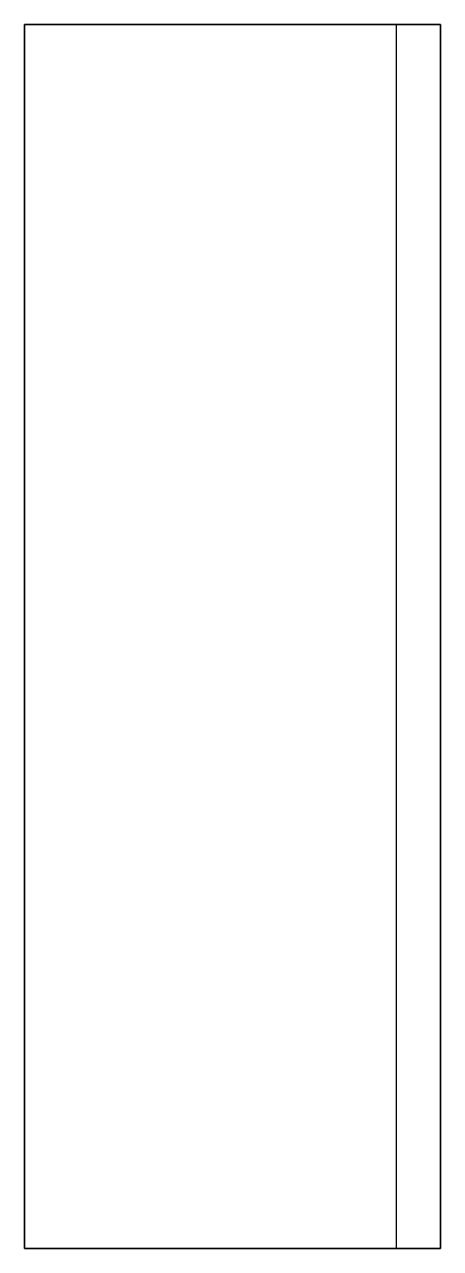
# Model space of a CAD drawing. Header units: millimetres. Extents: x 0 to 170, y 0 to 500.
import ezdxf

# ---------------------------------------------------------------- set-up
doc = ezdxf.new("R2010")
doc.units = ezdxf.units.MM
doc.layers.add('Layer1', color=10, linetype='Continuous')

msp = doc.modelspace()

# ---------------------------------------------------------------- linework, layer by layer
at = {"layer": 'Layer1'}
for points, invisible_edges in [([(0, 500, 18), (0, 500), (152, 500), (152, 500, 18)], 4), ([(152, 500, 18), (170, 500, 18), (170, 500, 15), (152, 500)], 8), ([(0, 0, 18), (0, 0), (152, 0), (152, 0, 18)], 4), ([(170, 0, 18), (170, 0, 15), (152, 0), (152, 0, 18)], 4)]:
    msp.add_3dface(points, dxfattribs=dict(at, invisible_edges=invisible_edges))
for points in [[(152, 500), (0, 500), (0, 0), (152, 0)], [(0, 500, 18), (170, 500, 18), (170, 0, 18), (0, 0, 18)], [(152, 500), (170, 500, 15), (170, 0, 15), (152, 0)], [(170, 500, 18), (170, 500, 15), (170, 0, 15), (170, 0, 18)], [(0, 0, 18), (0, 0), (0, 500), (0, 500, 18)]]:
    msp.add_3dface(points, dxfattribs=at)

doc.saveas('drawing.dxf')
